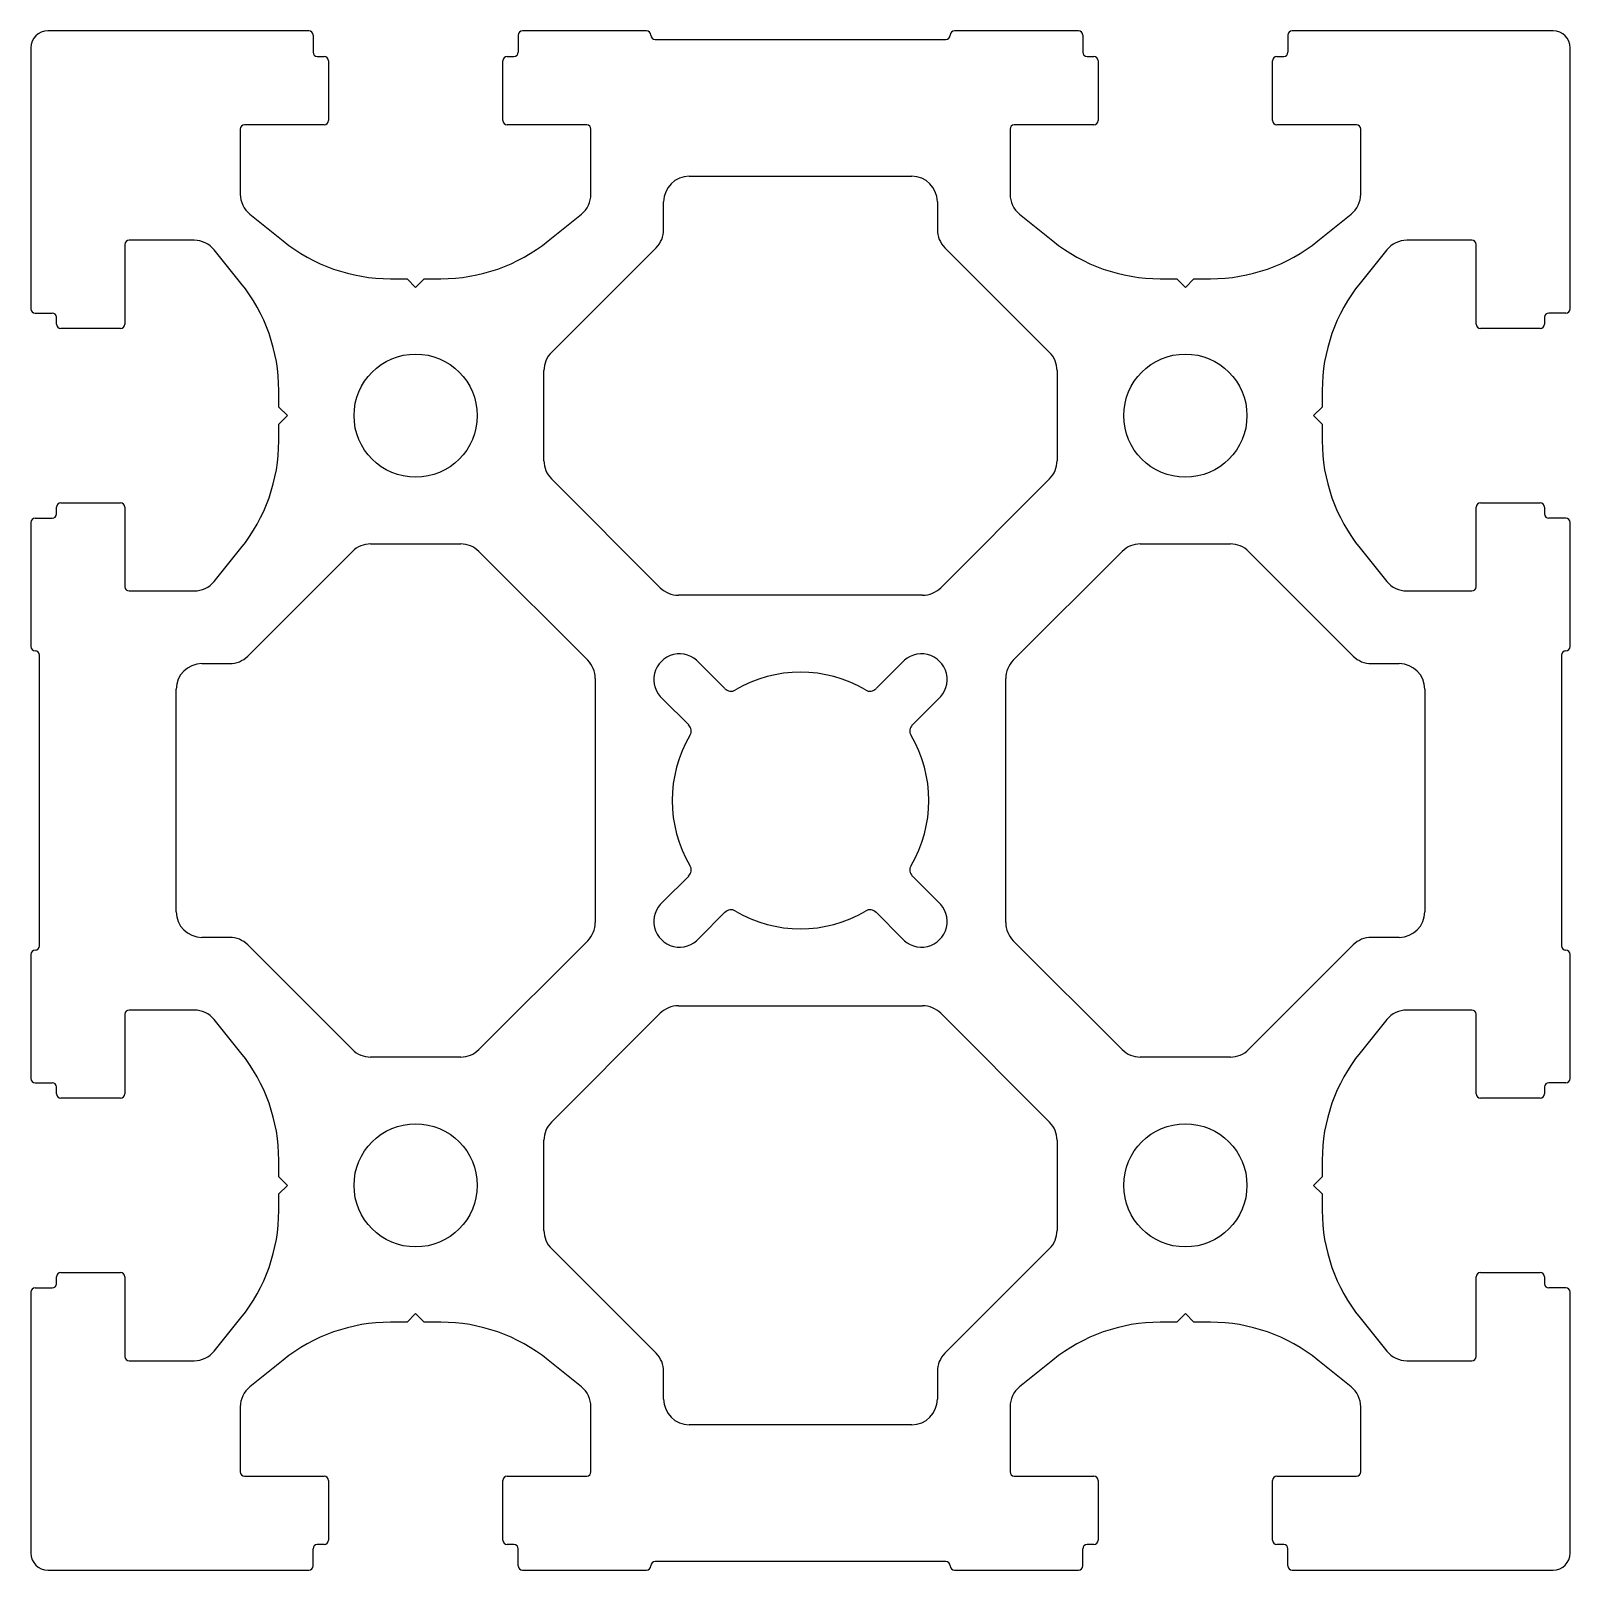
# Model space of a CAD drawing. Extents: x 1278.6 to 1368.6, y 1669.9 to 1759.9.
import ezdxf

# ---------------------------------------------------------------- set-up
doc = ezdxf.new("R2010")
doc.units = 0
doc.layers.get('0').update_dxf_attribs({"linetype": 'CONTINUOUS'})

msp = doc.modelspace()

# ---------------------------------------------------------------- linework, layer by layer
for p, q in [((1294.893, 1759.868), (1279.643, 1759.868)), ((1295.143, 1759.618), (1295.143, 1758.618)), ((1307.143, 1759.618), (1307.143, 1758.618)), ((1314.643, 1759.868), (1307.393, 1759.868)), ((1339.893, 1759.868), (1332.643, 1759.868)), ((1340.143, 1759.618), (1340.143, 1758.618)), ((1352.143, 1759.618), (1352.143, 1758.618)), ((1367.643, 1759.868), (1352.393, 1759.868)), ((1278.643, 1758.868), (1278.643, 1743.618)), ((1315.143, 1759.368), (1332.143, 1759.368)), ((1368.643, 1743.618), (1368.643, 1758.868)), ((1295.393, 1758.368), (1295.793, 1758.368)), ((1296.043, 1758.118), (1296.043, 1754.618)), ((1306.243, 1754.618), (1306.243, 1758.118)), ((1306.493, 1758.368), (1306.893, 1758.368)), ((1340.393, 1758.368), (1340.793, 1758.368)), ((1341.043, 1758.118), (1341.043, 1754.618)), ((1351.243, 1754.618), (1351.243, 1758.118)), ((1351.493, 1758.368), (1351.893, 1758.368)), ((1290.893, 1754.118), (1290.893, 1750.315)), ((1295.793, 1754.368), (1291.143, 1754.368)), ((1311.143, 1754.368), (1306.493, 1754.368)), ((1311.393, 1750.315), (1311.393, 1754.118)), ((1335.893, 1754.118), (1335.893, 1750.315)), ((1340.793, 1754.368), (1336.143, 1754.368)), ((1356.143, 1754.368), (1351.493, 1754.368)), ((1356.393, 1750.315), (1356.393, 1754.118)), ((1317.143, 1751.368), (1330.143, 1751.368)), ((1315.643, 1748.246), (1315.643, 1749.868)), ((1331.643, 1749.868), (1331.643, 1748.246)), ((1291.452, 1749.147), (1293.396, 1747.581)), ((1308.889, 1747.581), (1310.834, 1749.147)), ((1336.452, 1749.147), (1338.396, 1747.581)), ((1353.889, 1747.581), (1355.834, 1749.147)), ((1284.143, 1747.368), (1284.143, 1742.718)), ((1288.195, 1747.618), (1284.393, 1747.618)), ((1290.93, 1745.114), (1289.363, 1747.059)), ((1309.082, 1741.064), (1315.203, 1747.186)), ((1332.082, 1747.186), (1338.203, 1741.064)), ((1357.922, 1747.059), (1356.356, 1745.114)), ((1362.893, 1747.618), (1359.09, 1747.618)), ((1363.143, 1742.718), (1363.143, 1747.368)), ((1299.67, 1745.368), (1300.643, 1745.368)), ((1300.643, 1745.368), (1301.143, 1744.868)), ((1301.143, 1744.868), (1301.643, 1745.368)), ((1301.643, 1745.368), (1302.616, 1745.368)), ((1344.67, 1745.368), (1345.643, 1745.368)), ((1345.643, 1745.368), (1346.143, 1744.868)), ((1346.143, 1744.868), (1346.643, 1745.368)), ((1346.643, 1745.368), (1347.616, 1745.368)), ((1278.893, 1743.368), (1279.893, 1743.368)), ((1368.393, 1743.368), (1367.393, 1743.368)), ((1280.143, 1742.718), (1280.143, 1743.118)), ((1283.893, 1742.468), (1280.393, 1742.468)), ((1366.893, 1742.468), (1363.393, 1742.468)), ((1367.143, 1743.118), (1367.143, 1742.718)), ((1308.643, 1734.732), (1308.643, 1740.004)), ((1338.643, 1740.004), (1338.643, 1734.732)), ((1293.143, 1737.868), (1293.143, 1738.84)), ((1354.143, 1738.84), (1354.143, 1737.868)), ((1293.643, 1737.368), (1293.143, 1737.868)), ((1293.143, 1736.868), (1293.643, 1737.368)), ((1354.143, 1737.868), (1353.643, 1737.368)), ((1353.643, 1737.368), (1354.143, 1736.868)), ((1293.143, 1735.895), (1293.143, 1736.868)), ((1354.143, 1736.868), (1354.143, 1735.895)), ((1315.446, 1727.307), (1309.082, 1733.671)), ((1338.203, 1733.671), (1331.84, 1727.307)), ((1280.143, 1731.618), (1280.143, 1732.018)), ((1280.393, 1732.268), (1283.893, 1732.268)), ((1284.143, 1732.018), (1284.143, 1727.368)), ((1363.143, 1727.368), (1363.143, 1732.018)), ((1363.393, 1732.268), (1366.893, 1732.268)), ((1367.143, 1732.018), (1367.143, 1731.618)), ((1278.643, 1731.118), (1278.643, 1723.868)), ((1278.893, 1731.368), (1279.893, 1731.368)), ((1368.393, 1731.368), (1367.393, 1731.368)), ((1368.643, 1723.868), (1368.643, 1731.118)), ((1298.507, 1729.868), (1303.779, 1729.868)), ((1343.507, 1729.868), (1348.779, 1729.868)), ((1289.363, 1727.677), (1290.93, 1729.621)), ((1291.325, 1723.307), (1297.446, 1729.428)), ((1304.84, 1729.428), (1311.203, 1723.064)), ((1336.082, 1723.064), (1342.446, 1729.428)), ((1349.84, 1729.428), (1355.961, 1723.307)), ((1356.356, 1729.621), (1357.922, 1727.677)), ((1284.393, 1727.118), (1288.195, 1727.118)), ((1359.09, 1727.118), (1362.893, 1727.118)), ((1330.779, 1726.868), (1316.507, 1726.868)), ((1279.143, 1706.368), (1279.143, 1723.368)), ((1288.643, 1722.868), (1290.264, 1722.868)), ((1317.712, 1722.919), (1319.226, 1721.406)), ((1328.059, 1721.406), (1329.573, 1722.919)), ((1357.021, 1722.868), (1358.643, 1722.868)), ((1368.143, 1723.368), (1368.143, 1706.368)), ((1311.643, 1722.004), (1311.643, 1707.732)), ((1335.643, 1707.732), (1335.643, 1722.004)), ((1287.143, 1708.368), (1287.143, 1721.368)), ((1360.143, 1721.368), (1360.143, 1708.368)), ((1317.105, 1719.284), (1315.591, 1720.798)), ((1331.695, 1720.798), (1330.181, 1719.284)), ((1315.591, 1708.937), (1317.105, 1710.451)), ((1330.181, 1710.451), (1331.695, 1708.937)), ((1319.226, 1708.33), (1317.712, 1706.816)), ((1329.573, 1706.816), (1328.059, 1708.33)), ((1290.264, 1706.868), (1288.643, 1706.868)), ((1297.446, 1700.307), (1291.325, 1706.428)), ((1311.203, 1706.671), (1304.84, 1700.307)), ((1342.446, 1700.307), (1336.082, 1706.671)), ((1355.961, 1706.428), (1349.84, 1700.307)), ((1358.643, 1706.868), (1357.021, 1706.868)), ((1278.643, 1705.868), (1278.643, 1698.618)), ((1368.643, 1698.618), (1368.643, 1705.868)), ((1316.507, 1702.868), (1330.779, 1702.868)), ((1284.143, 1702.368), (1284.143, 1697.718)), ((1288.195, 1702.618), (1284.393, 1702.618)), ((1290.93, 1700.114), (1289.363, 1702.059)), ((1309.082, 1696.064), (1315.446, 1702.428)), ((1331.84, 1702.428), (1338.203, 1696.064)), ((1357.922, 1702.059), (1356.356, 1700.114)), ((1362.893, 1702.618), (1359.09, 1702.618)), ((1363.143, 1697.718), (1363.143, 1702.368)), ((1303.779, 1699.868), (1298.507, 1699.868)), ((1348.779, 1699.868), (1343.507, 1699.868)), ((1278.893, 1698.368), (1279.893, 1698.368)), ((1368.393, 1698.368), (1367.393, 1698.368)), ((1280.143, 1697.718), (1280.143, 1698.118)), ((1283.893, 1697.468), (1280.393, 1697.468)), ((1366.893, 1697.468), (1363.393, 1697.468)), ((1367.143, 1698.118), (1367.143, 1697.718)), ((1308.643, 1689.732), (1308.643, 1695.004)), ((1338.643, 1695.004), (1338.643, 1689.732)), ((1293.143, 1692.868), (1293.143, 1693.84)), ((1354.143, 1693.84), (1354.143, 1692.868)), ((1293.643, 1692.368), (1293.143, 1692.868)), ((1293.143, 1691.868), (1293.643, 1692.368)), ((1354.143, 1692.868), (1353.643, 1692.368)), ((1353.643, 1692.368), (1354.143, 1691.868)), ((1293.143, 1690.895), (1293.143, 1691.868)), ((1354.143, 1691.868), (1354.143, 1690.895)), ((1315.203, 1682.55), (1309.082, 1688.671)), ((1338.203, 1688.671), (1332.082, 1682.55)), ((1280.143, 1686.618), (1280.143, 1687.018)), ((1280.393, 1687.268), (1283.893, 1687.268)), ((1284.143, 1687.018), (1284.143, 1682.368)), ((1363.143, 1682.368), (1363.143, 1687.018)), ((1363.393, 1687.268), (1366.893, 1687.268)), ((1367.143, 1687.018), (1367.143, 1686.618)), ((1278.643, 1686.118), (1278.643, 1670.868)), ((1278.893, 1686.368), (1279.893, 1686.368)), ((1368.393, 1686.368), (1367.393, 1686.368)), ((1368.643, 1670.868), (1368.643, 1686.118)), ((1301.143, 1684.868), (1300.643, 1684.368)), ((1301.643, 1684.368), (1301.143, 1684.868)), ((1346.143, 1684.868), (1345.643, 1684.368)), ((1346.643, 1684.368), (1346.143, 1684.868)), ((1289.363, 1682.677), (1290.93, 1684.621)), ((1300.643, 1684.368), (1299.67, 1684.368)), ((1302.616, 1684.368), (1301.643, 1684.368)), ((1345.643, 1684.368), (1344.67, 1684.368)), ((1347.616, 1684.368), (1346.643, 1684.368)), ((1356.356, 1684.621), (1357.922, 1682.677)), ((1284.393, 1682.118), (1288.195, 1682.118)), ((1293.396, 1682.155), (1291.452, 1680.588)), ((1310.834, 1680.588), (1308.889, 1682.155)), ((1338.396, 1682.155), (1336.452, 1680.588)), ((1355.834, 1680.588), (1353.889, 1682.155)), ((1359.09, 1682.118), (1362.893, 1682.118)), ((1315.643, 1679.868), (1315.643, 1681.489)), ((1331.643, 1681.489), (1331.643, 1679.868)), ((1290.893, 1679.42), (1290.893, 1675.618)), ((1311.393, 1675.618), (1311.393, 1679.42)), ((1335.893, 1679.42), (1335.893, 1675.618)), ((1356.393, 1675.618), (1356.393, 1679.42)), ((1330.143, 1678.368), (1317.143, 1678.368)), ((1291.143, 1675.368), (1295.793, 1675.368)), ((1296.043, 1675.118), (1296.043, 1671.618)), ((1306.243, 1671.618), (1306.243, 1675.118)), ((1306.493, 1675.368), (1311.143, 1675.368)), ((1336.143, 1675.368), (1340.793, 1675.368)), ((1341.043, 1675.118), (1341.043, 1671.618)), ((1351.243, 1671.618), (1351.243, 1675.118)), ((1351.493, 1675.368), (1356.143, 1675.368)), ((1295.793, 1671.368), (1295.393, 1671.368)), ((1306.893, 1671.368), (1306.493, 1671.368)), ((1340.793, 1671.368), (1340.393, 1671.368)), ((1351.893, 1671.368), (1351.493, 1671.368)), ((1295.143, 1670.118), (1295.143, 1671.118)), ((1307.143, 1670.118), (1307.143, 1671.118)), ((1340.143, 1670.118), (1340.143, 1671.118)), ((1352.143, 1670.118), (1352.143, 1671.118)), ((1279.643, 1669.868), (1294.893, 1669.868)), ((1307.393, 1669.868), (1314.643, 1669.868)), ((1332.143, 1670.368), (1315.143, 1670.368)), ((1332.643, 1669.868), (1339.893, 1669.868)), ((1352.393, 1669.868), (1367.643, 1669.868))]:
    msp.add_line(p, q)
for centre in [(1301.143, 1737.368), (1346.143, 1737.368), (1301.143, 1692.368), (1346.143, 1692.368)]:
    msp.add_circle(centre, 3.6)
for centre, radius, start, end in [((1279.643, 1758.868), 1, 90, 180), ((1294.893, 1759.618), 0.25, 0, 90), ((1307.393, 1759.618), 0.25, 90, 180), ((1314.643, 1759.618), 0.25, 0, 90), ((1315.143, 1759.618), 0.25, 180, 270), ((1332.143, 1759.618), 0.25, 270, 360), ((1332.643, 1759.618), 0.25, 90, 180), ((1339.893, 1759.618), 0.25, 0, 90), ((1352.393, 1759.618), 0.25, 90, 180), ((1367.643, 1758.868), 1, 0, 90), ((1295.393, 1758.618), 0.25, 180, 270), ((1306.893, 1758.618), 0.25, 270, 360), ((1340.393, 1758.618), 0.25, 180, 270), ((1351.893, 1758.618), 0.25, 270, 360), ((1295.793, 1758.118), 0.25, 0, 90), ((1306.493, 1758.118), 0.25, 90, 180), ((1340.793, 1758.118), 0.25, 0, 90), ((1351.493, 1758.118), 0.25, 90, 180), ((1291.143, 1754.118), 0.25, 90, 180), ((1295.793, 1754.618), 0.25, 270, 360), ((1306.493, 1754.618), 0.25, 180, 270), ((1311.143, 1754.118), 0.25, 0, 90), ((1336.143, 1754.118), 0.25, 90, 180), ((1340.793, 1754.618), 0.25, 270, 360), ((1351.493, 1754.618), 0.25, 180, 270), ((1356.143, 1754.118), 0.25, 0, 90), ((1317.143, 1749.868), 1.5, 90, 180), ((1330.143, 1749.868), 1.5, 0, 90), ((1292.393, 1750.315), 1.5, 180, 231.14178), ((1309.893, 1750.315), 1.5, 308.85822, 0), ((1337.393, 1750.315), 1.5, 180, 231.14178), ((1354.893, 1750.315), 1.5, 308.85822, 0), ((1314.143, 1748.246), 1.5, 315, 0), ((1333.143, 1748.246), 1.5, 180, 225), ((1284.393, 1747.368), 0.25, 90, 180), ((1288.195, 1746.118), 1.5, 38.85822, 90), ((1299.67, 1755.368), 10, 231.14178, 270), ((1302.616, 1755.368), 10, 270, 308.85822), ((1344.67, 1755.368), 10, 231.14178, 270), ((1347.616, 1755.368), 10, 270, 308.85822), ((1359.09, 1746.118), 1.5, 90, 141.14178), ((1362.893, 1747.368), 0.25, 0, 90), ((1283.143, 1738.84), 10, 0, 38.85822), ((1364.143, 1738.84), 10, 141.14178, 180), ((1278.893, 1743.618), 0.25, 180, 270), ((1279.893, 1743.118), 0.25, 0, 90), ((1367.393, 1743.118), 0.25, 90, 180), ((1368.393, 1743.618), 0.25, 270, 360), ((1280.393, 1742.718), 0.25, 180, 270), ((1283.893, 1742.718), 0.25, 270, 360), ((1363.393, 1742.718), 0.25, 180, 270), ((1366.893, 1742.718), 0.25, 270, 360), ((1310.143, 1740.004), 1.5, 135, 180), ((1337.143, 1740.004), 1.5, 0, 45), ((1283.143, 1735.895), 10, 321.14178, 360), ((1364.143, 1735.895), 10, 180, 218.85822), ((1310.143, 1734.732), 1.5, 180, 225), ((1337.143, 1734.732), 1.5, 315, 0), ((1279.893, 1731.618), 0.25, 270, 360), ((1280.393, 1732.018), 0.25, 90, 180), ((1283.893, 1732.018), 0.25, 0, 90), ((1363.393, 1732.018), 0.25, 90, 180), ((1366.893, 1732.018), 0.25, 0, 90), ((1367.393, 1731.618), 0.25, 180, 270), ((1278.893, 1731.118), 0.25, 90, 180), ((1368.393, 1731.118), 0.25, 0, 90), ((1298.507, 1728.368), 1.5, 90, 135), ((1303.779, 1728.368), 1.5, 45, 90), ((1343.507, 1728.368), 1.5, 90, 135), ((1348.779, 1728.368), 1.5, 45, 90), ((1284.393, 1727.368), 0.25, 180, 270), ((1288.195, 1728.618), 1.5, 270, 321.14178), ((1316.507, 1728.368), 1.5, 225, 270), ((1330.779, 1728.368), 1.5, 270, 315), ((1359.09, 1728.618), 1.5, 218.85822, 270), ((1362.893, 1727.368), 0.25, 270, 360), ((1278.893, 1723.868), 0.25, 180, 270), ((1278.893, 1723.368), 0.25, 0, 90), ((1368.393, 1723.368), 0.25, 90, 180), ((1368.393, 1723.868), 0.25, 270, 360), ((1288.643, 1721.368), 1.5, 90, 180), ((1290.264, 1724.368), 1.5, 270, 315), ((1310.143, 1722.004), 1.5, 0, 45), ((1316.572, 1721.939), 1.504, 40.68654, 229.31346), ((1330.714, 1721.939), 1.504, 310.68654, 139.31346), ((1337.143, 1722.004), 1.5, 135, 180), ((1357.021, 1724.368), 1.5, 225, 270), ((1358.643, 1721.368), 1.5, 0, 90), ((1323.643, 1714.868), 7.5, 59.47751, 120.52249), ((1319.58, 1721.759), 0.5, 225, 300.52249), ((1327.706, 1721.759), 0.5, 239.47751, 315), ((1316.751, 1718.931), 0.5, 329.47751, 45), ((1330.534, 1718.931), 0.5, 135, 210.52249), ((1323.643, 1714.868), 7.5, 149.47751, 210.52249), ((1323.643, 1714.868), 7.5, 329.47751, 30.52249), ((1316.751, 1710.805), 0.5, 315, 30.52249), ((1330.534, 1710.805), 0.5, 149.47751, 225), ((1288.643, 1708.368), 1.5, 180, 270), ((1316.572, 1707.797), 1.504, 130.68654, 319.31346), ((1319.58, 1707.976), 0.5, 59.47751, 135), ((1323.643, 1714.868), 7.5, 239.47751, 300.52249), ((1327.706, 1707.976), 0.5, 45, 120.52249), ((1330.714, 1707.797), 1.504, 220.68654, 49.31346), ((1358.643, 1708.368), 1.5, 270, 0), ((1310.143, 1707.732), 1.5, 315, 0), ((1337.143, 1707.732), 1.5, 180, 225), ((1290.264, 1705.368), 1.5, 45, 90), ((1357.021, 1705.368), 1.5, 90, 135), ((1278.893, 1705.868), 0.25, 90, 180), ((1278.893, 1706.368), 0.25, 270, 360), ((1368.393, 1706.368), 0.25, 180, 270), ((1368.393, 1705.868), 0.25, 0, 90), ((1316.507, 1701.368), 1.5, 90, 135), ((1330.779, 1701.368), 1.5, 45, 90), ((1284.393, 1702.368), 0.25, 90, 180), ((1288.195, 1701.118), 1.5, 38.85822, 90), ((1359.09, 1701.118), 1.5, 90, 141.14178), ((1362.893, 1702.368), 0.25, 0, 90), ((1283.143, 1693.84), 10, 0, 38.85822), ((1298.507, 1701.368), 1.5, 225, 270), ((1303.779, 1701.368), 1.5, 270, 315), ((1343.507, 1701.368), 1.5, 225, 270), ((1348.779, 1701.368), 1.5, 270, 315), ((1364.143, 1693.84), 10, 141.14178, 180), ((1278.893, 1698.618), 0.25, 180, 270), ((1279.893, 1698.118), 0.25, 0, 90), ((1367.393, 1698.118), 0.25, 90, 180), ((1368.393, 1698.618), 0.25, 270, 360), ((1280.393, 1697.718), 0.25, 180, 270), ((1283.893, 1697.718), 0.25, 270, 360), ((1363.393, 1697.718), 0.25, 180, 270), ((1366.893, 1697.718), 0.25, 270, 360), ((1310.143, 1695.004), 1.5, 135, 180), ((1337.143, 1695.004), 1.5, 0, 45), ((1283.143, 1690.895), 10, 321.14178, 360), ((1364.143, 1690.895), 10, 180, 218.85822), ((1310.143, 1689.732), 1.5, 180, 225), ((1337.143, 1689.732), 1.5, 315, 0), ((1279.893, 1686.618), 0.25, 270, 360), ((1280.393, 1687.018), 0.25, 90, 180), ((1283.893, 1687.018), 0.25, 0, 90), ((1363.393, 1687.018), 0.25, 90, 180), ((1366.893, 1687.018), 0.25, 0, 90), ((1367.393, 1686.618), 0.25, 180, 270), ((1278.893, 1686.118), 0.25, 90, 180), ((1368.393, 1686.118), 0.25, 0, 90), ((1299.67, 1674.368), 10, 90, 128.85822), ((1302.616, 1674.368), 10, 51.14178, 90), ((1344.67, 1674.368), 10, 90, 128.85822), ((1347.616, 1674.368), 10, 51.14178, 90), ((1284.393, 1682.368), 0.25, 180, 270), ((1288.195, 1683.618), 1.5, 270, 321.14178), ((1314.143, 1681.489), 1.5, 0, 45), ((1333.143, 1681.489), 1.5, 135, 180), ((1359.09, 1683.618), 1.5, 218.85822, 270), ((1362.893, 1682.368), 0.25, 270, 360), ((1292.393, 1679.42), 1.5, 128.85822, 180), ((1309.893, 1679.42), 1.5, 0, 51.14178), ((1337.393, 1679.42), 1.5, 128.85822, 180), ((1354.893, 1679.42), 1.5, 0, 51.14178), ((1317.143, 1679.868), 1.5, 180, 270), ((1330.143, 1679.868), 1.5, 270, 0), ((1291.143, 1675.618), 0.25, 180, 270), ((1295.793, 1675.118), 0.25, 0, 90), ((1306.493, 1675.118), 0.25, 90, 180), ((1311.143, 1675.618), 0.25, 270, 360), ((1336.143, 1675.618), 0.25, 180, 270), ((1340.793, 1675.118), 0.25, 0, 90), ((1351.493, 1675.118), 0.25, 90, 180), ((1356.143, 1675.618), 0.25, 270, 360), ((1295.393, 1671.118), 0.25, 90, 180), ((1295.793, 1671.618), 0.25, 270, 360), ((1306.493, 1671.618), 0.25, 180, 270), ((1306.893, 1671.118), 0.25, 0, 90), ((1340.393, 1671.118), 0.25, 90, 180), ((1340.793, 1671.618), 0.25, 270, 360), ((1351.493, 1671.618), 0.25, 180, 270), ((1351.893, 1671.118), 0.25, 0, 90), ((1279.643, 1670.868), 1, 180, 270), ((1367.643, 1670.868), 1, 270, 0), ((1294.893, 1670.118), 0.25, 270, 360), ((1307.393, 1670.118), 0.25, 180, 270), ((1314.643, 1670.118), 0.25, 270, 360), ((1315.143, 1670.118), 0.25, 90, 180), ((1332.143, 1670.118), 0.25, 0, 90), ((1332.643, 1670.118), 0.25, 180, 270), ((1339.893, 1670.118), 0.25, 270, 360), ((1352.393, 1670.118), 0.25, 180, 270)]:
    msp.add_arc(centre, radius, start, end)

doc.saveas('drawing.dxf')
